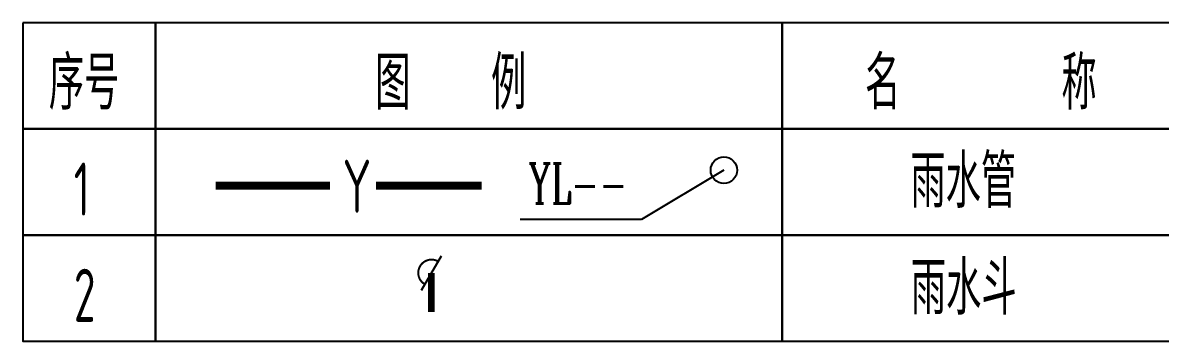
# Model space of a CAD drawing. Extents: x 5693218 to 11495510, y -728562 to -461276.
# Drawn here: x 5861735 to 5870309, y -495955 to -493555 of the extents above; entities that cross this region are included whole.
import ezdxf

# ---------------------------------------------------------------- set-up
doc = ezdxf.new("R2010")
doc.units = 0
doc.header["$LTSCALE"] = 1000
doc.header["$MEASUREMENT"] = 0
doc.linetypes.add('DASH', pattern=[0.35, 0.25, -0.1])
doc.layers.get('0').update_dxf_attribs({"linetype": 'CONTINUOUS'})
for name, color, linetype in [('DIM_雨水', 3, 'CONTINUOUS'), ('PIPE-给水', 3, 'CONTINUOUS'), ('PIPE-雨水', 4, 'CONTINUOUS'), ('VPIPE-雨水', 4, 'CONTINUOUS'), ('说明文本', 54, 'CONTINUOUS'), ('说明表格', 146, 'CONTINUOUS')]:
    doc.layers.add(name, color=color, linetype=linetype)
doc.styles.add('_TWT_SERIAL', font='COMPLEX', dxfattribs={"width": 0.7, "height": 3, "bigfont": 'SCEIC'})
doc.styles.add('AHD', font='sceie.shx', dxfattribs={"width": 0.7, "bigfont": 'sceic.shx'})

msp = doc.modelspace()

# ---------------------------------------------------------------- linework, layer by layer
msp.add_line((5864740.7, -495570.8), (5864890.7, -495311))
at = {"const_width": 15}
msp.add_lwpolyline([(5864766.5, -495526.2, -1), (5864866.5, -495353)], format="xyb", dxfattribs=at)
at = {"layer": 'DIM_雨水'}
for p, q in [((5867020.3, -494665.8), (5866398.4, -495036.4)), ((5866398.4, -495036.4), (5865485.5, -495036.4))]:
    msp.add_line(p, q, dxfattribs=at)
at = {"layer": 'PIPE-给水', "color": 4, "linetype": 'ByBlock', "ltscale": 0.03, "const_width": 60}
for points in [[(5863190.4, -494781.8), (5864051.2, -494781.8)], [(5864396.7, -494781.8), (5865193.2, -494781.8)]]:
    msp.add_lwpolyline(points, dxfattribs=at)
at = {"layer": 'PIPE-雨水', "linetype": 'DASH', "const_width": 50}
msp.add_lwpolyline([(5864815.7, -495440.9), (5864815.7, -495734.3)], dxfattribs=at)
at = {"layer": 'VPIPE-雨水', "linetype": 'Continuous'}
msp.add_circle((5867020.3, -494665.8), 100, dxfattribs=at)
at = {"layer": '说明表格', "color": 3, "linetype": 'Continuous'}
for points in [[(5861735.5, -493554.9), (5861735.5, -494354.9), (5862735.5, -494354.9), (5862735.5, -493554.9)], [(5862735.5, -493554.9), (5862735.5, -494354.9), (5867459, -494354.9), (5867459, -493554.9)], [(5867459, -493554.9), (5867459, -494354.9), (5870563.2, -494354.9), (5870563.2, -493554.9)], [(5861735.5, -494354.9), (5861735.5, -495154.9), (5862735.5, -495154.9), (5862735.5, -494354.9)], [(5862735.5, -494354.9), (5862735.5, -495154.9), (5867459, -495154.9), (5867459, -494354.9)], [(5867459, -494354.9), (5867459, -495154.9), (5870563.2, -495154.9), (5870563.2, -494354.9)], [(5861735.5, -495154.9), (5861735.5, -495954.9), (5862735.5, -495954.9), (5862735.5, -495154.9)], [(5862735.5, -495154.9), (5862735.5, -495954.9), (5867459, -495954.9), (5867459, -495154.9)], [(5867459, -495154.9), (5867459, -495954.9), (5870563.2, -495954.9), (5870563.2, -495154.9)]]:
    msp.add_lwpolyline(points, close=True, dxfattribs=at)

# ---------------------------------------------------------------- texts
at = {"layer": 'DIM_雨水', "color": 7, "style": '_TWT_SERIAL', "width": 0.64}
msp.add_text('YL--', height=300, dxfattribs=at).set_placement((5865545.5, -494916.4))
at = {"layer": '说明文本', "color": 0, "style": 'AHD', "width": 0.7}
for s, height, p in [('序号', 399.98, (5861932.3, -494208.7)), ('图    例', 399.98, (5864391.6, -494208.7)), ('名        称', 399.98, (5868083.5, -494208.7)), ('Y', 400, (5864147, -494986.7)), ('雨水管', 399.98, (5868425.1, -494949.7)), ('1', 400, (5862120.7, -495008.7)), ('雨水斗', 399.98, (5868428.3, -495754.2)), ('2', 400, (5862120.7, -495808.7))]:
    msp.add_text(s, height=height, dxfattribs=at).set_placement(p)

doc.saveas('drawing.dxf')
